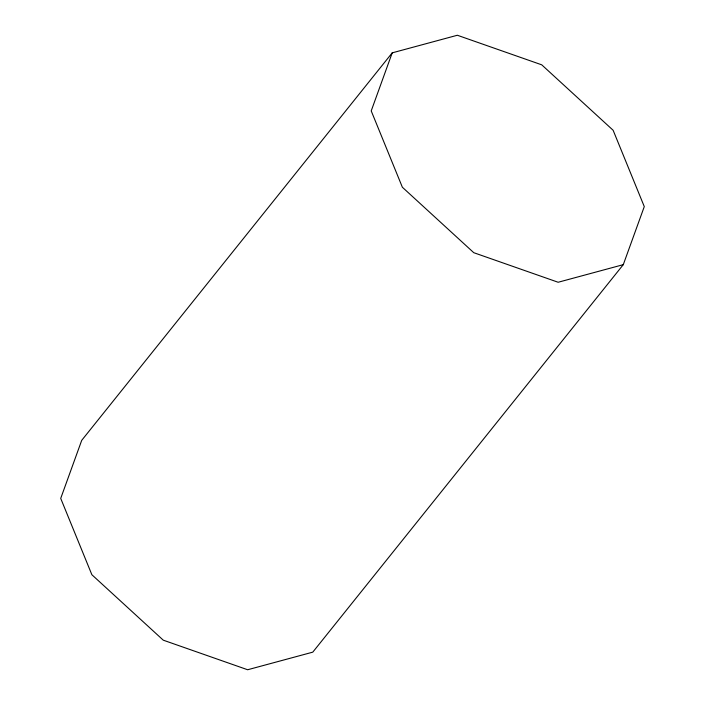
<?xml version="1.0" encoding="UTF-8"?>
<svg xmlns="http://www.w3.org/2000/svg" width="705" height="705" viewBox="0 0 705 705"><rect width="100%" height="100%" fill="white"/><g stroke="black" fill="none" stroke-linecap="round" stroke-linejoin="round"><path stroke-width="1.06" d="M392.218 52.849L371.218 110.905L402.37 187.239L473.769 252.69L558.149 282.256L623.282 264.657L644.282 206.6L613.13 130.275L541.731 64.825L457.351 35.25L392.218 52.849L81.718 440.343L60.718 498.4L91.87 574.725L163.269 640.175L247.649 669.75L312.782 652.151L623.282 264.657"/></g></svg>
